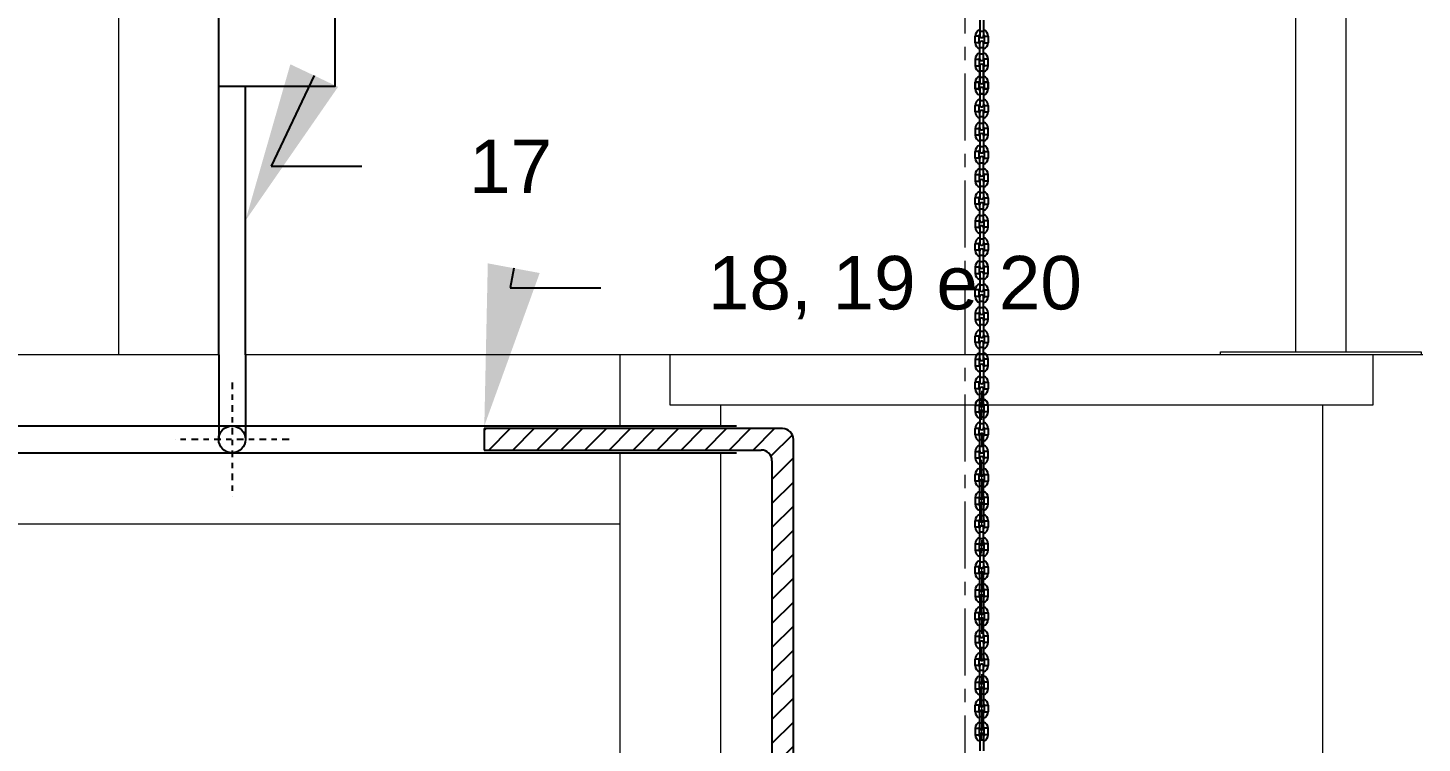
# Model space of a CAD drawing. Header units: millimetres. Extents: x 100 to 940, y 100 to 694.
# Drawn here: x 583.3 to 609.35, y 596.75 to 610.12 of the extents above; entities that cross this region are included whole.
import ezdxf
from ezdxf import colors
from ezdxf.entities.mleader import LeaderData, LeaderLine
from ezdxf.math import Vec2, Vec3

# ---------------------------------------------------------------- set-up
doc = ezdxf.new("R2010")
doc.units = ezdxf.units.MM
doc.linetypes.add('CENTER', pattern=[2, 1.25, -0.25, 0.25, -0.25])
doc.linetypes.add('SGC_DASHDOT', pattern=[1, 0.5, -0.25, 0, -0.25])
for name, color, linetype, lineweight in [('Aço 1020', 6, 'Continuous', 9), ('CL', 1, 'CENTER', 9), ('PAREDE', 7, 'Continuous', 9)]:
    doc.layers.add(name, color=color, linetype=linetype, lineweight=lineweight)
doc.styles.add('Notes', font='arial.ttf', dxfattribs={"height": 3})

msp = doc.modelspace()

# ---------------------------------------------------------------- hatches: boundary and pattern name
h = msp.add_hatch()
h.set_pattern_fill('ANSI31', color=2, scale=0.1)
h.set_pattern_definition([(45, (0, 57.0192), (-0.2245064, 0.2245064), [])])
h.paths.add_polyline_path([(597.598, 602.431, 0.414214), (597.398, 602.631), (591.824, 602.631), (591.824, 602.231), (596.998, 602.231, -0.414214), (597.198, 602.031), (597.198, 562.278), (597.598, 562.278)])

# ---------------------------------------------------------------- linework, layer by layer
at = {"color": 7, "linetype": 'Continuous'}
for p, q in [((601.08, 610.267), (601.08, 609.977)), ((601.154, 610.267), (601.154, 609.977)), ((600.996, 609.845), (600.996, 609.967)), ((601.07, 609.845), (601.07, 609.967)), ((601.164, 609.967), (601.164, 609.845)), ((601.238, 609.967), (601.238, 609.845)), ((601.08, 609.546), (601.08, 609.835)), ((601.08, 609.546), (601.08, 609.835)), ((601.154, 609.546), (601.154, 609.835)), ((601.154, 609.546), (601.154, 609.835)), ((600.996, 609.536), (600.996, 609.414)), ((601.07, 609.536), (601.07, 609.414)), ((601.08, 609.114), (601.08, 609.404)), ((601.08, 609.404), (601.08, 609.114)), ((601.154, 609.114), (601.154, 609.404)), ((601.154, 609.404), (601.154, 609.114)), ((601.164, 609.414), (601.164, 609.536)), ((601.238, 609.414), (601.238, 609.536)), ((600.996, 609.105), (600.996, 608.983)), ((600.996, 608.983), (600.996, 609.105)), ((601.07, 609.105), (601.07, 608.983)), ((601.07, 608.983), (601.07, 609.105)), ((601.164, 608.983), (601.164, 609.105)), ((601.164, 609.105), (601.164, 608.983)), ((601.238, 608.983), (601.238, 609.105)), ((601.238, 609.105), (601.238, 608.983)), ((601.08, 608.973), (601.08, 608.683)), ((601.154, 608.973), (601.154, 608.683)), ((600.996, 608.551), (600.996, 608.673)), ((601.07, 608.551), (601.07, 608.673)), ((601.08, 608.252), (601.08, 608.542)), ((601.08, 608.252), (601.08, 608.542)), ((601.154, 608.252), (601.154, 608.542)), ((601.154, 608.252), (601.154, 608.542)), ((601.164, 608.673), (601.164, 608.551)), ((601.238, 608.673), (601.238, 608.551)), ((600.996, 608.242), (600.996, 608.12)), ((601.07, 608.242), (601.07, 608.12)), ((601.08, 608.11), (601.08, 607.821)), ((601.154, 608.11), (601.154, 607.821)), ((601.164, 608.12), (601.164, 608.242)), ((601.238, 608.12), (601.238, 608.242)), ((600.996, 607.689), (600.996, 607.811)), ((601.07, 607.689), (601.07, 607.811)), ((601.164, 607.811), (601.164, 607.689)), ((601.238, 607.811), (601.238, 607.689)), ((601.08, 607.389), (601.08, 607.679)), ((601.08, 607.389), (601.08, 607.679)), ((601.154, 607.389), (601.154, 607.679)), ((601.154, 607.389), (601.154, 607.679)), ((600.996, 607.38), (600.996, 607.258)), ((601.07, 607.38), (601.07, 607.258)), ((601.08, 607.248), (601.08, 606.958)), ((601.154, 607.248), (601.154, 606.958)), ((601.164, 607.258), (601.164, 607.38)), ((601.238, 607.258), (601.238, 607.38)), ((600.996, 606.826), (600.996, 606.948)), ((601.07, 606.826), (601.07, 606.948)), ((601.08, 606.527), (601.08, 606.817)), ((601.08, 606.527), (601.08, 606.817)), ((601.154, 606.527), (601.154, 606.817)), ((601.154, 606.527), (601.154, 606.817)), ((601.164, 606.948), (601.164, 606.826)), ((601.238, 606.948), (601.238, 606.826)), ((600.996, 606.517), (600.996, 606.395)), ((601.07, 606.517), (601.07, 606.395)), ((601.164, 606.395), (601.164, 606.517)), ((601.238, 606.395), (601.238, 606.517)), ((601.08, 606.385), (601.08, 606.096)), ((601.154, 606.385), (601.154, 606.096)), ((600.996, 605.964), (600.996, 606.086)), ((601.07, 605.964), (601.07, 606.086)), ((601.08, 605.664), (601.08, 605.954)), ((601.08, 605.664), (601.08, 605.954)), ((601.154, 605.664), (601.154, 605.954)), ((601.154, 605.664), (601.154, 605.954)), ((601.164, 606.086), (601.164, 605.964)), ((601.238, 606.086), (601.238, 605.964)), ((600.996, 605.655), (600.996, 605.533)), ((601.07, 605.655), (601.07, 605.533)), ((601.08, 605.523), (601.08, 605.233)), ((601.154, 605.523), (601.154, 605.233)), ((601.164, 605.533), (601.164, 605.655)), ((601.238, 605.533), (601.238, 605.655)), ((600.996, 605.101), (600.996, 605.223)), ((601.07, 605.101), (601.07, 605.223)), ((601.164, 605.223), (601.164, 605.101)), ((601.238, 605.223), (601.238, 605.101)), ((601.08, 604.802), (601.08, 605.092)), ((601.08, 604.802), (601.08, 605.092)), ((601.154, 604.802), (601.154, 605.092)), ((601.154, 604.802), (601.154, 605.092)), ((600.996, 604.792), (600.996, 604.67)), ((601.07, 604.792), (601.07, 604.67)), ((601.08, 604.66), (601.08, 604.371)), ((601.154, 604.66), (601.154, 604.371)), ((601.164, 604.67), (601.164, 604.792)), ((601.238, 604.67), (601.238, 604.792)), ((600.996, 604.239), (600.996, 604.361)), ((601.07, 604.239), (601.07, 604.361)), ((601.08, 603.939), (601.08, 604.229)), ((601.08, 603.939), (601.08, 604.229)), ((601.154, 603.939), (601.154, 604.229)), ((601.154, 603.939), (601.154, 604.229)), ((601.164, 604.361), (601.164, 604.239)), ((601.238, 604.361), (601.238, 604.239)), ((600.996, 603.93), (600.996, 603.808)), ((601.07, 603.93), (601.07, 603.808)), ((601.164, 603.808), (601.164, 603.93)), ((601.238, 603.808), (601.238, 603.93)), ((601.08, 603.798), (601.08, 603.508)), ((601.154, 603.798), (601.154, 603.508)), ((600.996, 603.376), (600.996, 603.498)), ((601.07, 603.376), (601.07, 603.498)), ((601.08, 603.077), (601.08, 603.367)), ((601.154, 603.077), (601.154, 603.367)), ((601.164, 603.498), (601.164, 603.376)), ((601.238, 603.498), (601.238, 603.376)), ((600.996, 603.067), (600.996, 602.945)), ((601.07, 603.067), (601.07, 602.945)), ((601.164, 602.945), (601.164, 603.067)), ((601.238, 602.945), (601.238, 603.067)), ((601.08, 602.935), (601.08, 602.646)), ((601.154, 602.935), (601.154, 602.646)), ((600.996, 602.514), (600.996, 602.636)), ((601.07, 602.514), (601.07, 602.636)), ((601.164, 602.636), (601.164, 602.514)), ((601.238, 602.636), (601.238, 602.514)), ((601.08, 602.214), (601.08, 602.504)), ((601.154, 602.214), (601.154, 602.504)), ((600.996, 602.205), (600.996, 602.083)), ((601.07, 602.205), (601.07, 602.083)), ((601.08, 602.073), (601.08, 601.783)), ((601.154, 602.073), (601.154, 601.783)), ((601.164, 602.083), (601.164, 602.205)), ((601.238, 602.083), (601.238, 602.205)), ((600.996, 601.651), (600.996, 601.773)), ((601.07, 601.651), (601.07, 601.773)), ((601.164, 601.773), (601.164, 601.651)), ((601.238, 601.773), (601.238, 601.651)), ((601.08, 601.352), (601.08, 601.642)), ((601.154, 601.352), (601.154, 601.642)), ((600.996, 601.342), (600.996, 601.22)), ((601.07, 601.342), (601.07, 601.22)), ((601.164, 601.22), (601.164, 601.342)), ((601.238, 601.22), (601.238, 601.342)), ((601.08, 601.21), (601.08, 600.921)), ((601.154, 601.21), (601.154, 600.921)), ((600.996, 600.789), (600.996, 600.911)), ((601.07, 600.789), (601.07, 600.911)), ((601.08, 600.489), (601.08, 600.779)), ((601.154, 600.489), (601.154, 600.779)), ((601.164, 600.911), (601.164, 600.789)), ((601.238, 600.911), (601.238, 600.789)), ((600.996, 600.48), (600.996, 600.358)), ((601.07, 600.48), (601.07, 600.358)), ((601.164, 600.358), (601.164, 600.48)), ((601.238, 600.358), (601.238, 600.48)), ((601.08, 600.348), (601.08, 600.058)), ((601.154, 600.348), (601.154, 600.058)), ((600.996, 599.926), (600.996, 600.048)), ((601.07, 599.926), (601.07, 600.048)), ((601.164, 600.048), (601.164, 599.926)), ((601.238, 600.048), (601.238, 599.926)), ((601.08, 599.627), (601.08, 599.917)), ((601.154, 599.627), (601.154, 599.917)), ((600.996, 599.617), (600.996, 599.495)), ((601.07, 599.617), (601.07, 599.495)), ((601.08, 599.485), (601.08, 599.196)), ((601.154, 599.485), (601.154, 599.196)), ((601.164, 599.495), (601.164, 599.617)), ((601.238, 599.495), (601.238, 599.617)), ((600.996, 599.064), (600.996, 599.186)), ((601.07, 599.064), (601.07, 599.186)), ((601.164, 599.186), (601.164, 599.064)), ((601.238, 599.186), (601.238, 599.064)), ((601.08, 598.764), (601.08, 599.054)), ((601.154, 598.764), (601.154, 599.054)), ((600.996, 598.755), (600.996, 598.633)), ((601.07, 598.755), (601.07, 598.633)), ((601.164, 598.633), (601.164, 598.755)), ((601.238, 598.633), (601.238, 598.755)), ((601.08, 598.623), (601.08, 598.333)), ((601.154, 598.623), (601.154, 598.333)), ((600.996, 598.201), (600.996, 598.323)), ((601.07, 598.201), (601.07, 598.323)), ((601.08, 597.902), (601.08, 598.192)), ((601.154, 597.902), (601.154, 598.192)), ((601.164, 598.323), (601.164, 598.201)), ((601.238, 598.323), (601.238, 598.201)), ((600.996, 597.892), (600.996, 597.77)), ((601.07, 597.892), (601.07, 597.77)), ((601.164, 597.77), (601.164, 597.892)), ((601.238, 597.77), (601.238, 597.892)), ((601.08, 597.76), (601.08, 597.471)), ((601.154, 597.76), (601.154, 597.471)), ((600.996, 597.339), (600.996, 597.461)), ((601.07, 597.339), (601.07, 597.461)), ((601.164, 597.461), (601.164, 597.339)), ((601.238, 597.461), (601.238, 597.339)), ((601.08, 597.039), (601.08, 597.329)), ((601.154, 597.039), (601.154, 597.329)), ((600.996, 597.03), (600.996, 596.908)), ((601.07, 597.03), (601.07, 596.908)), ((601.08, 596.898), (601.08, 596.608)), ((601.154, 596.898), (601.154, 596.608)), ((601.164, 596.908), (601.164, 597.03)), ((601.238, 596.908), (601.238, 597.03))]:
    msp.add_line(p, q, dxfattribs=at)
at = {"color": 9, "linetype": 'Continuous'}
for p, q in [((601.07, 609.967), (600.996, 609.967)), ((601.07, 609.845), (600.996, 609.845)), ((601.08, 610.061), (601.154, 610.061)), ((601.164, 609.967), (601.238, 609.967)), ((601.164, 609.845), (601.238, 609.845)), ((601.154, 609.751), (601.08, 609.751)), ((601.154, 609.63), (601.08, 609.63)), ((600.996, 609.536), (601.07, 609.536)), ((600.996, 609.536), (601.07, 609.536)), ((600.996, 609.414), (601.07, 609.414)), ((600.996, 609.414), (601.07, 609.414)), ((601.08, 609.32), (601.154, 609.32)), ((601.08, 609.32), (601.154, 609.32)), ((601.238, 609.536), (601.164, 609.536)), ((601.238, 609.536), (601.164, 609.536)), ((601.238, 609.414), (601.164, 609.414)), ((601.238, 609.414), (601.164, 609.414)), ((600.996, 609.105), (601.07, 609.105)), ((601.07, 609.105), (600.996, 609.105)), ((601.08, 609.198), (601.154, 609.198)), ((601.238, 609.105), (601.164, 609.105)), ((601.164, 609.105), (601.238, 609.105)), ((600.996, 608.983), (601.07, 608.983)), ((600.996, 608.983), (601.07, 608.983)), ((601.07, 608.983), (600.996, 608.983)), ((601.08, 608.889), (601.154, 608.889)), ((601.08, 608.889), (601.154, 608.889)), ((601.154, 608.889), (601.08, 608.889)), ((601.238, 608.983), (601.164, 608.983)), ((601.238, 608.983), (601.164, 608.983)), ((601.164, 608.983), (601.238, 608.983)), ((601.07, 608.673), (600.996, 608.673)), ((601.07, 608.551), (600.996, 608.551)), ((601.08, 608.767), (601.154, 608.767)), ((601.164, 608.673), (601.238, 608.673)), ((601.164, 608.551), (601.238, 608.551)), ((601.154, 608.458), (601.08, 608.458)), ((601.154, 608.336), (601.08, 608.336)), ((600.996, 608.242), (601.07, 608.242)), ((600.996, 608.242), (601.07, 608.242)), ((600.996, 608.12), (601.07, 608.12)), ((600.996, 608.12), (601.07, 608.12)), ((601.08, 608.026), (601.154, 608.026)), ((601.08, 608.026), (601.154, 608.026)), ((601.238, 608.242), (601.164, 608.242)), ((601.238, 608.242), (601.164, 608.242)), ((601.238, 608.12), (601.164, 608.12)), ((601.238, 608.12), (601.164, 608.12)), ((601.07, 607.811), (600.996, 607.811)), ((601.08, 607.905), (601.154, 607.905)), ((601.164, 607.811), (601.238, 607.811)), ((601.07, 607.689), (600.996, 607.689)), ((601.154, 607.595), (601.08, 607.595)), ((601.164, 607.689), (601.238, 607.689)), ((600.996, 607.38), (601.07, 607.38)), ((600.996, 607.38), (601.07, 607.38)), ((600.996, 607.258), (601.07, 607.258)), ((600.996, 607.258), (601.07, 607.258)), ((601.154, 607.473), (601.08, 607.473)), ((601.238, 607.38), (601.164, 607.38)), ((601.238, 607.38), (601.164, 607.38)), ((601.238, 607.258), (601.164, 607.258)), ((601.238, 607.258), (601.164, 607.258)), ((601.08, 607.164), (601.154, 607.164)), ((601.08, 607.164), (601.154, 607.164)), ((601.08, 607.042), (601.154, 607.042)), ((601.07, 606.948), (600.996, 606.948)), ((601.07, 606.826), (600.996, 606.826)), ((601.154, 606.733), (601.08, 606.733)), ((601.164, 606.948), (601.238, 606.948)), ((601.164, 606.826), (601.238, 606.826)), ((600.996, 606.517), (601.07, 606.517)), ((600.996, 606.517), (601.07, 606.517)), ((601.154, 606.611), (601.08, 606.611)), ((601.238, 606.517), (601.164, 606.517)), ((601.238, 606.517), (601.164, 606.517)), ((600.996, 606.395), (601.07, 606.395)), ((600.996, 606.395), (601.07, 606.395)), ((601.08, 606.301), (601.154, 606.301)), ((601.08, 606.301), (601.154, 606.301)), ((601.238, 606.395), (601.164, 606.395)), ((601.238, 606.395), (601.164, 606.395)), ((601.07, 606.086), (600.996, 606.086)), ((601.07, 605.964), (600.996, 605.964)), ((601.08, 606.18), (601.154, 606.18)), ((601.164, 606.086), (601.238, 606.086)), ((601.164, 605.964), (601.238, 605.964)), ((601.154, 605.87), (601.08, 605.87)), ((601.154, 605.748), (601.08, 605.748)), ((600.996, 605.655), (601.07, 605.655)), ((600.996, 605.655), (601.07, 605.655)), ((600.996, 605.533), (601.07, 605.533)), ((600.996, 605.533), (601.07, 605.533)), ((601.08, 605.439), (601.154, 605.439)), ((601.08, 605.439), (601.154, 605.439)), ((601.238, 605.655), (601.164, 605.655)), ((601.238, 605.655), (601.164, 605.655)), ((601.238, 605.533), (601.164, 605.533)), ((601.238, 605.533), (601.164, 605.533)), ((601.07, 605.223), (600.996, 605.223)), ((601.08, 605.317), (601.154, 605.317)), ((601.164, 605.223), (601.238, 605.223)), ((601.07, 605.101), (600.996, 605.101)), ((601.154, 605.008), (601.08, 605.008)), ((601.164, 605.101), (601.238, 605.101)), ((600.996, 604.792), (601.07, 604.792)), ((600.996, 604.792), (601.07, 604.792)), ((600.996, 604.67), (601.07, 604.67)), ((600.996, 604.67), (601.07, 604.67)), ((601.154, 604.886), (601.08, 604.886)), ((601.238, 604.792), (601.164, 604.792)), ((601.238, 604.792), (601.164, 604.792)), ((601.238, 604.67), (601.164, 604.67)), ((601.238, 604.67), (601.164, 604.67)), ((601.08, 604.576), (601.154, 604.576)), ((601.08, 604.576), (601.154, 604.576)), ((601.08, 604.455), (601.154, 604.455)), ((601.07, 604.361), (600.996, 604.361)), ((601.07, 604.239), (600.996, 604.239)), ((601.154, 604.145), (601.08, 604.145)), ((601.164, 604.361), (601.238, 604.361)), ((601.164, 604.239), (601.238, 604.239)), ((600.996, 603.93), (601.07, 603.93)), ((600.996, 603.93), (601.07, 603.93)), ((601.154, 604.023), (601.08, 604.023)), ((601.238, 603.93), (601.164, 603.93)), ((601.238, 603.93), (601.164, 603.93)), ((600.996, 603.808), (601.07, 603.808)), ((600.996, 603.808), (601.07, 603.808)), ((601.08, 603.714), (601.154, 603.714)), ((601.08, 603.714), (601.154, 603.714)), ((601.08, 603.592), (601.154, 603.592)), ((601.238, 603.808), (601.164, 603.808)), ((601.238, 603.808), (601.164, 603.808)), ((601.07, 603.498), (600.996, 603.498)), ((601.07, 603.376), (600.996, 603.376)), ((601.164, 603.498), (601.238, 603.498)), ((601.164, 603.376), (601.238, 603.376)), ((600.996, 603.067), (601.07, 603.067)), ((600.996, 603.067), (601.07, 603.067)), ((601.154, 603.283), (601.08, 603.283)), ((601.154, 603.161), (601.08, 603.161)), ((601.238, 603.067), (601.164, 603.067)), ((601.238, 603.067), (601.164, 603.067)), ((600.996, 602.945), (601.07, 602.945)), ((601.08, 602.851), (601.154, 602.851)), ((601.238, 602.945), (601.164, 602.945)), ((601.07, 602.636), (600.996, 602.636)), ((601.08, 602.73), (601.154, 602.73)), ((601.164, 602.636), (601.238, 602.636)), ((601.07, 602.514), (600.996, 602.514)), ((601.154, 602.42), (601.08, 602.42)), ((601.154, 602.298), (601.08, 602.298)), ((601.164, 602.514), (601.238, 602.514)), ((600.996, 602.205), (601.07, 602.205)), ((600.996, 602.083), (601.07, 602.083)), ((601.238, 602.205), (601.164, 602.205)), ((601.238, 602.083), (601.164, 602.083)), ((601.07, 601.773), (600.996, 601.773)), ((601.08, 601.989), (601.154, 601.989)), ((601.08, 601.867), (601.154, 601.867)), ((601.164, 601.773), (601.238, 601.773)), ((601.07, 601.651), (600.996, 601.651)), ((601.154, 601.558), (601.08, 601.558)), ((601.164, 601.651), (601.238, 601.651)), ((600.996, 601.342), (601.07, 601.342)), ((601.154, 601.436), (601.08, 601.436)), ((601.238, 601.342), (601.164, 601.342)), ((600.996, 601.22), (601.07, 601.22)), ((601.08, 601.126), (601.154, 601.126)), ((601.08, 601.005), (601.154, 601.005)), ((601.238, 601.22), (601.164, 601.22)), ((601.07, 600.911), (600.996, 600.911)), ((601.07, 600.789), (600.996, 600.789)), ((601.164, 600.911), (601.238, 600.911)), ((601.164, 600.789), (601.238, 600.789)), ((600.996, 600.48), (601.07, 600.48)), ((601.154, 600.695), (601.08, 600.695)), ((601.154, 600.573), (601.08, 600.573)), ((601.238, 600.48), (601.164, 600.48)), ((600.996, 600.358), (601.07, 600.358)), ((600.996, 600.358), (601.07, 600.358)), ((601.08, 600.264), (601.154, 600.264)), ((601.08, 600.264), (601.154, 600.264)), ((601.238, 600.358), (601.164, 600.358)), ((601.238, 600.358), (601.164, 600.358)), ((601.07, 600.048), (600.996, 600.048)), ((601.08, 600.142), (601.154, 600.142)), ((601.164, 600.048), (601.238, 600.048)), ((601.07, 599.926), (600.996, 599.926)), ((601.154, 599.833), (601.08, 599.833)), ((601.154, 599.711), (601.08, 599.711)), ((601.164, 599.926), (601.238, 599.926)), ((600.996, 599.617), (601.07, 599.617)), ((600.996, 599.495), (601.07, 599.495)), ((601.238, 599.617), (601.164, 599.617)), ((601.238, 599.495), (601.164, 599.495)), ((601.07, 599.186), (600.996, 599.186)), ((601.08, 599.401), (601.154, 599.401)), ((601.08, 599.28), (601.154, 599.28)), ((601.164, 599.186), (601.238, 599.186)), ((601.07, 599.064), (600.996, 599.064)), ((601.154, 598.97), (601.08, 598.97)), ((601.164, 599.064), (601.238, 599.064)), ((600.996, 598.755), (601.07, 598.755)), ((601.154, 598.848), (601.08, 598.848)), ((601.238, 598.755), (601.164, 598.755)), ((600.996, 598.633), (601.07, 598.633)), ((601.08, 598.539), (601.154, 598.539)), ((601.08, 598.417), (601.154, 598.417)), ((601.238, 598.633), (601.164, 598.633)), ((601.07, 598.323), (600.996, 598.323)), ((601.07, 598.201), (600.996, 598.201)), ((601.164, 598.323), (601.238, 598.323)), ((601.164, 598.201), (601.238, 598.201)), ((600.996, 597.892), (601.07, 597.892)), ((601.154, 598.108), (601.08, 598.108)), ((601.154, 597.986), (601.08, 597.986)), ((601.238, 597.892), (601.164, 597.892)), ((600.996, 597.77), (601.07, 597.77)), ((600.996, 597.77), (601.07, 597.77)), ((601.08, 597.676), (601.154, 597.676)), ((601.08, 597.676), (601.154, 597.676)), ((601.238, 597.77), (601.164, 597.77)), ((601.238, 597.77), (601.164, 597.77)), ((601.07, 597.461), (600.996, 597.461)), ((601.07, 597.339), (600.996, 597.339)), ((601.08, 597.555), (601.154, 597.555)), ((601.164, 597.461), (601.238, 597.461)), ((601.164, 597.339), (601.238, 597.339)), ((601.154, 597.245), (601.08, 597.245)), ((601.154, 597.123), (601.08, 597.123)), ((600.996, 597.03), (601.07, 597.03)), ((600.996, 596.908), (601.07, 596.908)), ((601.08, 596.814), (601.154, 596.814)), ((601.238, 597.03), (601.164, 597.03)), ((601.238, 596.908), (601.164, 596.908))]:
    msp.add_line(p, q, dxfattribs=at)
at = {"color": 2}
for p, q in [((586.861, 604.009), (586.861, 609.029)), ((587.361, 604.009), (587.361, 609.029)), ((586.861, 604.009), (586.861, 602.431)), ((587.361, 604.009), (587.361, 602.431)), ((557.373, 602.681), (587.111, 602.681)), ((587.111, 602.681), (596.536, 602.681)), ((591.824, 602.631), (591.824, 602.231)), ((597.398, 602.631), (591.824, 602.631)), ((597.598, 562.278), (597.598, 602.431)), ((556.873, 602.181), (587.111, 602.181)), ((587.111, 602.181), (596.536, 602.181)), ((591.824, 602.231), (596.998, 602.231)), ((597.198, 602.031), (597.198, 562.278))]:
    msp.add_line(p, q, dxfattribs=at)
at = {"color": 2, "linetype": 'SGC_DASHDOT', "ltscale": 0.25}
for p, q in [((587.111, 603.495), (587.111, 601.368)), ((588.175, 602.431), (586.048, 602.431))]:
    msp.add_line(p, q, dxfattribs=at)
at = {"color": 2}
msp.add_lwpolyline([(586.861, 617.74), (589.029, 617.74), (589.029, 609.029), (586.861, 609.029)], close=True, dxfattribs=at)
at = {"color": 2, "ltscale": 0.25}
msp.add_circle((587.111, 602.431), 0.25, dxfattribs=at)
at = {"color": 7, "linetype": 'Continuous'}
for centre, radius, start, end in [((601.117, 609.967), 0.121, 107.8475, 180), ((601.117, 609.845), 0.121, 180, 252.1525), ((601.117, 609.967), 0.0469, 142.2678, 180), ((601.117, 609.845), 0.0469, 180, 217.7322), ((601.117, 609.977), 0.037, 180, 0), ((601.117, 609.835), 0.037, 0, 180), ((601.117, 609.967), 0.121, 0, 72.1525), ((601.117, 609.967), 0.0469, 0, 37.7322), ((601.117, 609.845), 0.121, 287.8475, 0), ((601.117, 609.845), 0.0469, 322.2678, 0), ((601.117, 609.536), 0.121, 107.8475, 180), ((601.117, 609.536), 0.121, 107.8475, 180), ((601.117, 609.536), 0.121, 0, 72.1525), ((601.117, 609.536), 0.121, 0, 72.1525), ((601.117, 609.414), 0.121, 180, 252.1525), ((601.117, 609.414), 0.121, 180, 252.1525), ((601.117, 609.536), 0.0469, 142.2678, 180), ((601.117, 609.536), 0.0469, 142.2678, 180), ((601.117, 609.414), 0.0469, 180, 217.7322), ((601.117, 609.414), 0.0469, 180, 217.7322), ((601.117, 609.546), 0.037, 180, 0), ((601.117, 609.546), 0.037, 180, 0), ((601.117, 609.404), 0.037, 0, 180), ((601.117, 609.404), 0.037, 0, 180), ((601.117, 609.536), 0.0469, 0, 37.7322), ((601.117, 609.536), 0.0469, 0, 37.7322), ((601.117, 609.414), 0.121, 287.8475, 0), ((601.117, 609.414), 0.0469, 322.2678, 0), ((601.117, 609.414), 0.121, 287.8475, 0), ((601.117, 609.414), 0.0469, 322.2678, 0), ((601.117, 609.105), 0.121, 107.8475, 180), ((601.117, 609.105), 0.121, 107.8475, 180), ((601.117, 609.105), 0.0469, 142.2678, 180), ((601.117, 609.105), 0.0469, 142.2678, 180), ((601.117, 609.114), 0.037, 180, 0), ((601.117, 609.114), 0.037, 180, 0), ((601.117, 609.105), 0.121, 0, 72.1525), ((601.117, 609.105), 0.121, 0, 72.1525), ((601.117, 609.105), 0.0469, 0, 37.7322), ((601.117, 609.105), 0.0469, 0, 37.7322), ((601.117, 608.983), 0.121, 180, 252.1525), ((601.117, 608.983), 0.121, 180, 252.1525), ((601.117, 608.983), 0.121, 180, 252.1525), ((601.117, 608.983), 0.0469, 180, 217.7322), ((601.117, 608.983), 0.0469, 180, 217.7322), ((601.117, 608.983), 0.0469, 180, 217.7322), ((601.117, 608.973), 0.037, 0, 180), ((601.117, 608.973), 0.037, 0, 180), ((601.117, 608.973), 0.037, 0, 180), ((601.117, 608.983), 0.121, 287.8475, 0), ((601.117, 608.983), 0.0469, 322.2678, 0), ((601.117, 608.983), 0.121, 287.8475, 0), ((601.117, 608.983), 0.0469, 322.2678, 0), ((601.117, 608.983), 0.121, 287.8475, 0), ((601.117, 608.983), 0.0469, 322.2678, 0), ((601.117, 608.673), 0.121, 107.8475, 180), ((601.117, 608.551), 0.121, 180, 252.1525), ((601.117, 608.673), 0.0469, 142.2678, 180), ((601.117, 608.551), 0.0469, 180, 217.7322), ((601.117, 608.683), 0.037, 180, 0), ((601.117, 608.542), 0.037, 0, 180), ((601.117, 608.673), 0.121, 0, 72.1525), ((601.117, 608.673), 0.0469, 0, 37.7322), ((601.117, 608.551), 0.121, 287.8475, 0), ((601.117, 608.551), 0.0469, 322.2678, 0), ((601.117, 608.242), 0.121, 107.8475, 180), ((601.117, 608.242), 0.121, 107.8475, 180), ((601.117, 608.242), 0.121, 0, 72.1525), ((601.117, 608.242), 0.121, 0, 72.1525), ((601.117, 608.12), 0.121, 180, 252.1525), ((601.117, 608.12), 0.121, 180, 252.1525), ((601.117, 608.242), 0.0469, 142.2678, 180), ((601.117, 608.242), 0.0469, 142.2678, 180), ((601.117, 608.12), 0.0469, 180, 217.7322), ((601.117, 608.12), 0.0469, 180, 217.7322), ((601.117, 608.252), 0.037, 180, 0), ((601.117, 608.252), 0.037, 180, 0), ((601.117, 608.11), 0.037, 0, 180), ((601.117, 608.11), 0.037, 0, 180), ((601.117, 608.242), 0.0469, 0, 37.7322), ((601.117, 608.242), 0.0469, 0, 37.7322), ((601.117, 608.12), 0.121, 287.8475, 0), ((601.117, 608.12), 0.0469, 322.2678, 0), ((601.117, 608.12), 0.121, 287.8475, 0), ((601.117, 608.12), 0.0469, 322.2678, 0), ((601.117, 607.811), 0.121, 107.8475, 180), ((601.117, 607.811), 0.0469, 142.2678, 180), ((601.117, 607.821), 0.037, 180, 0), ((601.117, 607.811), 0.121, 0, 72.1525), ((601.117, 607.811), 0.0469, 0, 37.7322), ((601.117, 607.689), 0.121, 180, 252.1525), ((601.117, 607.38), 0.121, 107.8475, 180), ((601.117, 607.38), 0.121, 107.8475, 180), ((601.117, 607.689), 0.0469, 180, 217.7322), ((601.117, 607.679), 0.037, 0, 180), ((601.117, 607.689), 0.121, 287.8475, 0), ((601.117, 607.689), 0.0469, 322.2678, 0), ((601.117, 607.38), 0.121, 0, 72.1525), ((601.117, 607.38), 0.121, 0, 72.1525), ((601.117, 607.258), 0.121, 180, 252.1525), ((601.117, 607.258), 0.121, 180, 252.1525), ((601.117, 607.38), 0.0469, 142.2678, 180), ((601.117, 607.38), 0.0469, 142.2678, 180), ((601.117, 607.258), 0.0469, 180, 217.7322), ((601.117, 607.258), 0.0469, 180, 217.7322), ((601.117, 607.389), 0.037, 180, 0), ((601.117, 607.389), 0.037, 180, 0), ((601.117, 607.248), 0.037, 0, 180), ((601.117, 607.248), 0.037, 0, 180), ((601.117, 607.38), 0.0469, 0, 37.7322), ((601.117, 607.38), 0.0469, 0, 37.7322), ((601.117, 607.258), 0.121, 287.8475, 0), ((601.117, 607.258), 0.0469, 322.2678, 0), ((601.117, 607.258), 0.121, 287.8475, 0), ((601.117, 607.258), 0.0469, 322.2678, 0), ((601.117, 606.948), 0.121, 107.8475, 180), ((601.117, 606.948), 0.0469, 142.2678, 180), ((601.117, 606.948), 0.121, 0, 72.1525), ((601.117, 606.948), 0.0469, 0, 37.7322), ((601.117, 606.826), 0.121, 180, 252.1525), ((601.117, 606.826), 0.0469, 180, 217.7322), ((601.117, 606.958), 0.037, 180, 0), ((601.117, 606.817), 0.037, 0, 180), ((601.117, 606.826), 0.121, 287.8475, 0), ((601.117, 606.826), 0.0469, 322.2678, 0), ((601.117, 606.517), 0.121, 107.8475, 180), ((601.117, 606.517), 0.121, 107.8475, 180), ((601.117, 606.517), 0.0469, 142.2678, 180), ((601.117, 606.517), 0.0469, 142.2678, 180), ((601.117, 606.527), 0.037, 180, 0), ((601.117, 606.527), 0.037, 180, 0), ((601.117, 606.517), 0.121, 0, 72.1525), ((601.117, 606.517), 0.121, 0, 72.1525), ((601.117, 606.517), 0.0469, 0, 37.7322), ((601.117, 606.517), 0.0469, 0, 37.7322), ((601.117, 606.395), 0.121, 180, 252.1525), ((601.117, 606.395), 0.121, 180, 252.1525), ((601.117, 606.086), 0.121, 107.8475, 180), ((601.117, 606.395), 0.0469, 180, 217.7322), ((601.117, 606.395), 0.0469, 180, 217.7322), ((601.117, 606.385), 0.037, 0, 180), ((601.117, 606.385), 0.037, 0, 180), ((601.117, 606.395), 0.121, 287.8475, 0), ((601.117, 606.395), 0.0469, 322.2678, 0), ((601.117, 606.395), 0.121, 287.8475, 0), ((601.117, 606.395), 0.0469, 322.2678, 0), ((601.117, 606.086), 0.121, 0, 72.1525), ((601.117, 605.964), 0.121, 180, 252.1525), ((601.117, 606.086), 0.0469, 142.2678, 180), ((601.117, 605.964), 0.0469, 180, 217.7322), ((601.117, 606.096), 0.037, 180, 0), ((601.117, 605.954), 0.037, 0, 180), ((601.117, 606.086), 0.0469, 0, 37.7322), ((601.117, 605.964), 0.121, 287.8475, 0), ((601.117, 605.964), 0.0469, 322.2678, 0), ((601.117, 605.655), 0.121, 107.8475, 180), ((601.117, 605.655), 0.121, 107.8475, 180), ((601.117, 605.655), 0.0469, 142.2678, 180), ((601.117, 605.655), 0.0469, 142.2678, 180), ((601.117, 605.655), 0.121, 0, 72.1525), ((601.117, 605.655), 0.121, 0, 72.1525), ((601.117, 605.655), 0.0469, 0, 37.7322), ((601.117, 605.655), 0.0469, 0, 37.7322), ((601.117, 605.533), 0.121, 180, 252.1525), ((601.117, 605.533), 0.121, 180, 252.1525), ((601.117, 605.533), 0.0469, 180, 217.7322), ((601.117, 605.533), 0.0469, 180, 217.7322), ((601.117, 605.664), 0.037, 180, 0), ((601.117, 605.664), 0.037, 180, 0), ((601.117, 605.523), 0.037, 0, 180), ((601.117, 605.523), 0.037, 0, 180), ((601.117, 605.533), 0.121, 287.8475, 0), ((601.117, 605.533), 0.0469, 322.2678, 0), ((601.117, 605.533), 0.121, 287.8475, 0), ((601.117, 605.533), 0.0469, 322.2678, 0), ((601.117, 605.223), 0.121, 107.8475, 180), ((601.117, 605.223), 0.0469, 142.2678, 180), ((601.117, 605.233), 0.037, 180, 0), ((601.117, 605.223), 0.121, 0, 72.1525), ((601.117, 605.223), 0.0469, 0, 37.7322), ((601.117, 605.101), 0.121, 180, 252.1525), ((601.117, 604.792), 0.121, 107.8475, 180), ((601.117, 604.792), 0.121, 107.8475, 180), ((601.117, 605.101), 0.0469, 180, 217.7322), ((601.117, 605.092), 0.037, 0, 180), ((601.117, 605.101), 0.121, 287.8475, 0), ((601.117, 605.101), 0.0469, 322.2678, 0), ((601.117, 604.792), 0.121, 0, 72.1525), ((601.117, 604.792), 0.121, 0, 72.1525), ((601.117, 604.67), 0.121, 180, 252.1525), ((601.117, 604.67), 0.121, 180, 252.1525), ((601.117, 604.792), 0.0469, 142.2678, 180), ((601.117, 604.792), 0.0469, 142.2678, 180), ((601.117, 604.67), 0.0469, 180, 217.7322), ((601.117, 604.67), 0.0469, 180, 217.7322), ((601.117, 604.802), 0.037, 180, 0), ((601.117, 604.802), 0.037, 180, 0), ((601.117, 604.66), 0.037, 0, 180), ((601.117, 604.66), 0.037, 0, 180), ((601.117, 604.792), 0.0469, 0, 37.7322), ((601.117, 604.792), 0.0469, 0, 37.7322), ((601.117, 604.67), 0.121, 287.8475, 0), ((601.117, 604.67), 0.0469, 322.2678, 0), ((601.117, 604.67), 0.121, 287.8475, 0), ((601.117, 604.67), 0.0469, 322.2678, 0), ((601.117, 604.361), 0.121, 107.8475, 180), ((601.117, 604.361), 0.0469, 142.2678, 180), ((601.117, 604.371), 0.037, 180, 0), ((601.117, 604.361), 0.121, 0, 72.1525), ((601.117, 604.361), 0.0469, 0, 37.7322), ((601.117, 604.239), 0.121, 180, 252.1525), ((601.117, 604.239), 0.0469, 180, 217.7322), ((601.117, 604.229), 0.037, 0, 180), ((601.117, 604.239), 0.121, 287.8475, 0), ((601.117, 604.239), 0.0469, 322.2678, 0), ((601.117, 603.93), 0.121, 107.8475, 180), ((601.117, 603.93), 0.121, 107.8475, 180), ((601.117, 603.93), 0.0469, 142.2678, 180), ((601.117, 603.93), 0.0469, 142.2678, 180), ((601.117, 603.939), 0.037, 180, 0), ((601.117, 603.939), 0.037, 180, 0), ((601.117, 603.93), 0.121, 0, 72.1525), ((601.117, 603.93), 0.121, 0, 72.1525), ((601.117, 603.93), 0.0469, 0, 37.7322), ((601.117, 603.93), 0.0469, 0, 37.7322), ((601.117, 603.808), 0.121, 180, 252.1525), ((601.117, 603.808), 0.121, 180, 252.1525), ((601.117, 603.498), 0.121, 107.8475, 180), ((601.117, 603.808), 0.0469, 180, 217.7322), ((601.117, 603.808), 0.0469, 180, 217.7322), ((601.117, 603.798), 0.037, 0, 180), ((601.117, 603.798), 0.037, 0, 180), ((601.117, 603.808), 0.121, 287.8475, 0), ((601.117, 603.808), 0.0469, 322.2678, 0), ((601.117, 603.808), 0.121, 287.8475, 0), ((601.117, 603.808), 0.0469, 322.2678, 0), ((601.117, 603.498), 0.121, 0, 72.1525), ((601.117, 603.376), 0.121, 180, 252.1525), ((601.117, 603.498), 0.0469, 142.2678, 180), ((601.117, 603.376), 0.0469, 180, 217.7322), ((601.117, 603.508), 0.037, 180, 0), ((601.117, 603.367), 0.037, 0, 180), ((601.117, 603.498), 0.0469, 0, 37.7322), ((601.117, 603.376), 0.121, 287.8475, 0), ((601.117, 603.376), 0.0469, 322.2678, 0), ((601.117, 603.067), 0.121, 0, 180), ((601.117, 603.067), 0.121, 107.8475, 180), ((601.117, 603.067), 0.0469, 0, 180), ((601.117, 603.067), 0.0469, 142.2678, 180), ((601.117, 603.077), 0.037, 180, 0), ((601.117, 603.067), 0.121, 0, 72.1525), ((601.117, 603.067), 0.0469, 0, 37.7322), ((601.117, 602.945), 0.121, 180, 252.1525), ((601.117, 602.945), 0.0469, 180, 217.7322), ((601.117, 602.935), 0.037, 0, 180), ((601.117, 602.945), 0.121, 287.8475, 0), ((601.117, 602.945), 0.0469, 322.2678, 0), ((601.117, 602.636), 0.121, 107.8475, 180), ((601.117, 602.636), 0.0469, 142.2678, 180), ((601.117, 602.646), 0.037, 180, 0), ((601.117, 602.636), 0.121, 0, 72.1525), ((601.117, 602.636), 0.0469, 0, 37.7322), ((601.117, 602.514), 0.121, 180, 252.1525), ((601.117, 602.205), 0.121, 107.8475, 180), ((601.117, 602.514), 0.0469, 180, 217.7322), ((601.117, 602.504), 0.037, 0, 180), ((601.117, 602.514), 0.121, 287.8475, 0), ((601.117, 602.514), 0.0469, 322.2678, 0), ((601.117, 602.205), 0.121, 0, 72.1525), ((601.117, 602.083), 0.121, 180, 252.1525), ((601.117, 602.205), 0.0469, 142.2678, 180), ((601.117, 602.083), 0.0469, 180, 217.7322), ((601.117, 602.214), 0.037, 180, 0), ((601.117, 602.073), 0.037, 0, 180), ((601.117, 602.205), 0.0469, 0, 37.7322), ((601.117, 602.083), 0.121, 287.8475, 0), ((601.117, 602.083), 0.0469, 322.2678, 0), ((601.117, 601.773), 0.121, 107.8475, 180), ((601.117, 601.773), 0.0469, 142.2678, 180), ((601.117, 601.783), 0.037, 180, 0), ((601.117, 601.773), 0.121, 0, 72.1525), ((601.117, 601.773), 0.0469, 0, 37.7322), ((601.117, 601.651), 0.121, 180, 252.1525), ((601.117, 601.651), 0.0469, 180, 217.7322), ((601.117, 601.642), 0.037, 0, 180), ((601.117, 601.651), 0.121, 287.8475, 0), ((601.117, 601.651), 0.0469, 322.2678, 0), ((601.117, 601.342), 0.121, 107.8475, 180), ((601.117, 601.342), 0.0469, 142.2678, 180), ((601.117, 601.352), 0.037, 180, 0), ((601.117, 601.21), 0.037, 0, 180), ((601.117, 601.342), 0.121, 0, 72.1525), ((601.117, 601.342), 0.0469, 0, 37.7322), ((601.117, 601.22), 0.121, 180, 252.1525), ((601.117, 600.911), 0.121, 107.8475, 180), ((601.117, 601.22), 0.0469, 180, 217.7322), ((601.117, 601.22), 0.121, 287.8475, 0), ((601.117, 601.22), 0.0469, 322.2678, 0), ((601.117, 600.911), 0.121, 0, 72.1525), ((601.117, 600.789), 0.121, 180, 252.1525), ((601.117, 600.911), 0.0469, 142.2678, 180), ((601.117, 600.789), 0.0469, 180, 217.7322), ((601.117, 600.921), 0.037, 180, 0), ((601.117, 600.779), 0.037, 0, 180), ((601.117, 600.911), 0.0469, 0, 37.7322), ((601.117, 600.789), 0.121, 287.8475, 0), ((601.117, 600.789), 0.0469, 322.2678, 0), ((601.117, 600.48), 0.121, 107.8475, 180), ((601.117, 600.48), 0.0469, 142.2678, 180), ((601.117, 600.489), 0.037, 180, 0), ((601.117, 600.48), 0.121, 0, 72.1525), ((601.117, 600.48), 0.0469, 0, 37.7322), ((601.117, 600.358), 0.121, 180, 252.1525), ((601.117, 600.358), 0.121, 180, 252.1525), ((601.117, 600.358), 0.0469, 180, 217.7322), ((601.117, 600.358), 0.0469, 180, 217.7322), ((601.117, 600.348), 0.037, 0, 180), ((601.117, 600.348), 0.037, 0, 180), ((601.117, 600.358), 0.121, 287.8475, 0), ((601.117, 600.358), 0.0469, 322.2678, 0), ((601.117, 600.358), 0.121, 287.8475, 0), ((601.117, 600.358), 0.0469, 322.2678, 0), ((601.117, 600.048), 0.121, 107.8475, 180), ((601.117, 600.048), 0.0469, 142.2678, 180), ((601.117, 600.058), 0.037, 180, 0), ((601.117, 599.917), 0.037, 0, 180), ((601.117, 600.048), 0.121, 0, 72.1525), ((601.117, 600.048), 0.0469, 0, 37.7322), ((601.117, 599.926), 0.121, 180, 252.1525), ((601.117, 599.617), 0.121, 107.8475, 180), ((601.117, 599.926), 0.0469, 180, 217.7322), ((601.117, 599.926), 0.121, 287.8475, 0), ((601.117, 599.926), 0.0469, 322.2678, 0), ((601.117, 599.617), 0.121, 0, 72.1525), ((601.117, 599.495), 0.121, 180, 252.1525), ((601.117, 599.617), 0.0469, 142.2678, 180), ((601.117, 599.495), 0.0469, 180, 217.7322), ((601.117, 599.627), 0.037, 180, 0), ((601.117, 599.485), 0.037, 0, 180), ((601.117, 599.617), 0.0469, 0, 37.7322), ((601.117, 599.495), 0.121, 287.8475, 0), ((601.117, 599.495), 0.0469, 322.2678, 0), ((601.117, 599.186), 0.121, 107.8475, 180), ((601.117, 599.186), 0.0469, 142.2678, 180), ((601.117, 599.196), 0.037, 180, 0), ((601.117, 599.186), 0.121, 0, 72.1525), ((601.117, 599.186), 0.0469, 0, 37.7322), ((601.117, 599.064), 0.121, 180, 252.1525), ((601.117, 599.064), 0.0469, 180, 217.7322), ((601.117, 599.054), 0.037, 0, 180), ((601.117, 599.064), 0.121, 287.8475, 0), ((601.117, 599.064), 0.0469, 322.2678, 0), ((601.117, 598.755), 0.121, 107.8475, 180), ((601.117, 598.755), 0.0469, 142.2678, 180), ((601.117, 598.764), 0.037, 180, 0), ((601.117, 598.623), 0.037, 0, 180), ((601.117, 598.755), 0.121, 0, 72.1525), ((601.117, 598.755), 0.0469, 0, 37.7322), ((601.117, 598.633), 0.121, 180, 252.1525), ((601.117, 598.323), 0.121, 107.8475, 180), ((601.117, 598.633), 0.0469, 180, 217.7322), ((601.117, 598.633), 0.121, 287.8475, 0), ((601.117, 598.633), 0.0469, 322.2678, 0), ((601.117, 598.323), 0.121, 0, 72.1525), ((601.117, 598.201), 0.121, 180, 252.1525), ((601.117, 598.323), 0.0469, 142.2678, 180), ((601.117, 598.201), 0.0469, 180, 217.7322), ((601.117, 598.333), 0.037, 180, 0), ((601.117, 598.192), 0.037, 0, 180), ((601.117, 598.323), 0.0469, 0, 37.7322), ((601.117, 598.201), 0.121, 287.8475, 0), ((601.117, 598.201), 0.0469, 322.2678, 0), ((601.117, 597.892), 0.121, 107.8475, 180), ((601.117, 597.892), 0.0469, 142.2678, 180), ((601.117, 597.902), 0.037, 180, 0), ((601.117, 597.892), 0.121, 0, 72.1525), ((601.117, 597.892), 0.0469, 0, 37.7322), ((601.117, 597.77), 0.121, 180, 252.1525), ((601.117, 597.77), 0.121, 180, 252.1525), ((601.117, 597.77), 0.0469, 180, 217.7322), ((601.117, 597.77), 0.0469, 180, 217.7322), ((601.117, 597.76), 0.037, 0, 180), ((601.117, 597.76), 0.037, 0, 180), ((601.117, 597.77), 0.121, 287.8475, 0), ((601.117, 597.77), 0.0469, 322.2678, 0), ((601.117, 597.77), 0.121, 287.8475, 0), ((601.117, 597.77), 0.0469, 322.2678, 0), ((601.117, 597.461), 0.121, 107.8475, 180), ((601.117, 597.339), 0.121, 180, 252.1525), ((601.117, 597.461), 0.0469, 142.2678, 180), ((601.117, 597.339), 0.0469, 180, 217.7322), ((601.117, 597.471), 0.037, 180, 0), ((601.117, 597.329), 0.037, 0, 180), ((601.117, 597.461), 0.121, 0, 72.1525), ((601.117, 597.461), 0.0469, 0, 37.7322), ((601.117, 597.339), 0.121, 287.8475, 0), ((601.117, 597.339), 0.0469, 322.2678, 0), ((601.117, 597.03), 0.121, 107.8475, 180), ((601.117, 597.03), 0.121, 0, 72.1525), ((601.117, 596.908), 0.121, 180, 252.1525), ((601.117, 597.03), 0.0469, 142.2678, 180), ((601.117, 596.908), 0.0469, 180, 217.7322), ((601.117, 597.039), 0.037, 180, 0), ((601.117, 596.898), 0.037, 0, 180), ((601.117, 597.03), 0.0469, 0, 37.7322), ((601.117, 596.908), 0.121, 287.8475, 0), ((601.117, 596.908), 0.0469, 322.2678, 0)]:
    msp.add_arc(centre, radius, start, end, dxfattribs=at)
at = {"color": 2}
for centre in [(597.398, 602.431), (596.998, 602.031)]:
    msp.add_arc(centre, 0.2, 0, 90, dxfattribs=at)
at = {"layer": 'Aço 1020'}
for p, q in [((607.925, 604.065), (607.925, 623.284)), ((606.988, 604.065), (606.988, 622.347))]:
    msp.add_line(p, q, dxfattribs=at)
msp.add_lwpolyline([(605.581, 604.065), (609.331, 604.065), (609.331, 604.009), (605.581, 604.009)], close=True, dxfattribs=at)
at = {"layer": 'CL'}
for p, q in [((600.808, 584.019), (600.808, 622.347)), ((601.117, 588.795), (601.117, 603.337))]:
    msp.add_line(p, q, dxfattribs=at)
at = {"layer": 'PAREDE'}
for p, q in [((584.986, 622.759), (584.986, 604.009)), ((586.861, 604.009), (586.861, 622.759)), ((586.861, 604.009), (533.019, 604.009)), ((609.361, 604.009), (587.361, 604.009)), ((594.361, 602.681), (594.361, 604.009)), ((595.299, 603.072), (595.299, 604.009)), ((608.424, 604.009), (608.424, 603.072)), ((608.424, 603.072), (595.299, 603.072)), ((596.236, 603.072), (596.236, 602.681)), ((607.486, 603.072), (607.486, 557.725)), ((594.361, 555.85), (594.361, 602.181)), ((596.236, 602.181), (596.236, 557.725)), ((512.799, 600.853), (594.361, 600.853))]:
    msp.add_line(p, q, dxfattribs=at)

# ---------------------------------------------------------------- leaders
at = {"color": 2}
ml = msp.add_multileader_mtext('Standard', dxfattribs=at)
ml.set_content('17', color=2, style='Notes')
ml.set_leader_properties()
ml.build(insert=Vec2(0, 0))
ml.multileader.update_dxf_attribs({"dogleg_length": 7, "arrow_head_size": 3})
ctx = ml.context
ctx.base_point, ctx.char_height, ctx.arrow_head_size, ctx.plane_origin = Vec3(589.538, 607.534), 1, 3, Vec3(587.361, 608.605)
notes = []
notes.append((ctx, [(0, (1, 1, 0), (587.842, 607.534), (1, 0), 1.696, [(0, [(587.361, 606.519)], 0, [])])]))
ctx.mtext.insert, ctx.mtext.flow_direction = Vec3(591.538, 608.034), 5
ml = msp.add_multileader_mtext('Standard', dxfattribs=at)
ml.set_content('18, 19 e 20', color=2, style='Notes')
ml.set_leader_properties()
ml.build(insert=Vec2(0, 0))
ml.multileader.update_dxf_attribs({"dogleg_length": 7, "arrow_head_size": 3})
ctx = ml.context
ctx.base_point, ctx.char_height, ctx.arrow_head_size, ctx.plane_origin = Vec3(594, 605.26), 1, 3, Vec3(591.824, 604.767)
notes.append((ctx, [(0, (1, 1, 0), (592.305, 605.26), (1, 0), 1.696, [(0, [(591.824, 602.681)], 0, [])])]))
ctx.mtext.insert, ctx.mtext.flow_direction = Vec3(596, 605.859), 5
for ctx, leaders in notes:
    for number, flags, end, landing, length, lines in leaders:
        leader = LeaderData()
        leader.index, (leader.has_last_leader_line, leader.has_dogleg_vector, leader.attachment_direction) = number, flags
        leader.last_leader_point, leader.dogleg_vector, leader.dogleg_length = Vec3(end), Vec3(landing), length
        for number, points, colour, breaks in lines:
            line = LeaderLine()
            line.index, line.vertices, line.color, line.breaks = number, Vec3.list(points), colors.encode_raw_color(colour), breaks
            leader.lines.append(line)
        ctx.leaders.append(leader)

doc.saveas('drawing.dxf')
